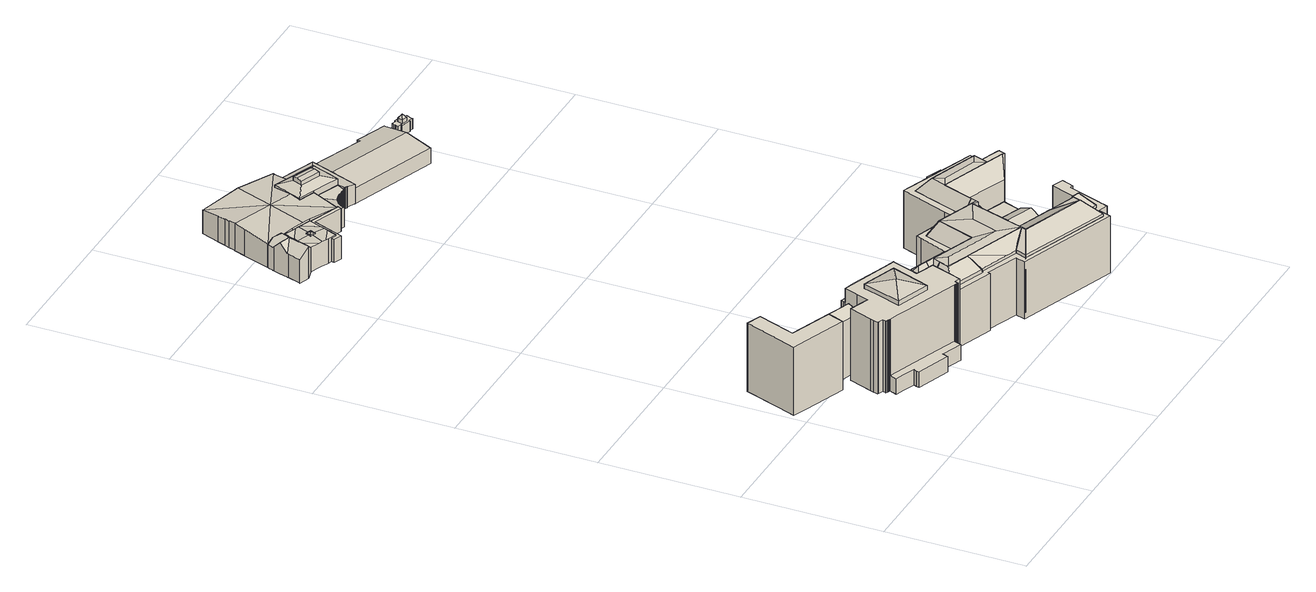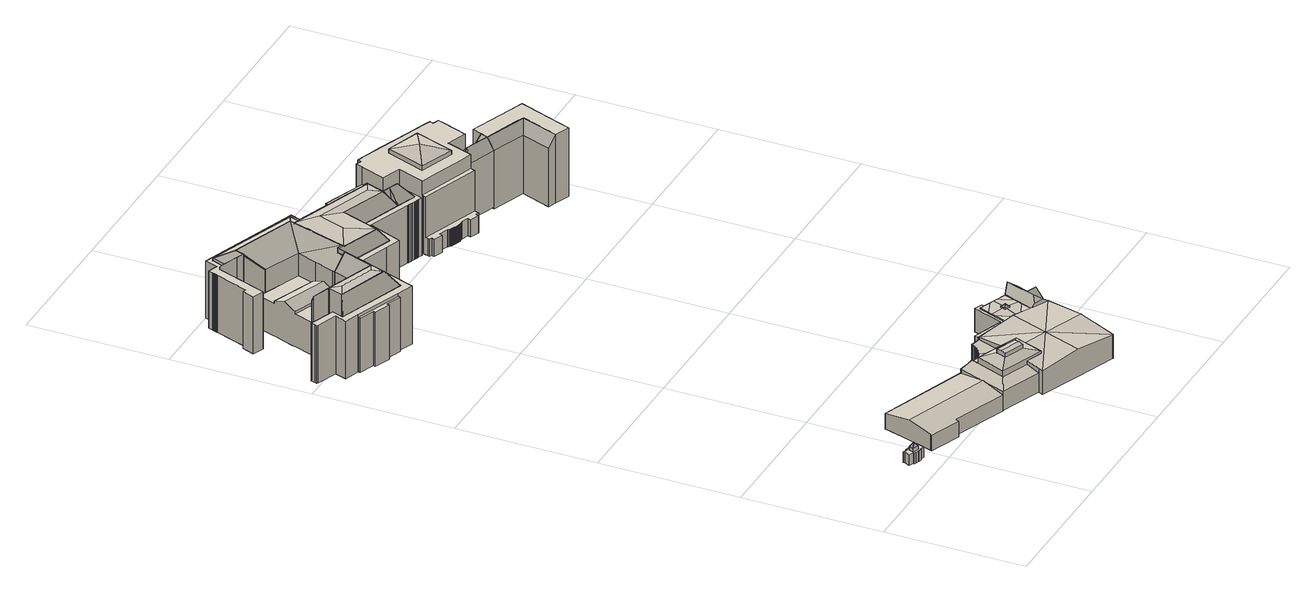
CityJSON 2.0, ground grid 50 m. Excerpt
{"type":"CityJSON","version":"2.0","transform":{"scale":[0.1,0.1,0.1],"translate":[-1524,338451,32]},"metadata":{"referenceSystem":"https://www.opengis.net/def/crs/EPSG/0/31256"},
"CityObjects":{
"building1":{"type":"Building","attributes":{"name":"164145"},"children":["building1-1","building1-2","building1-3","building1-4","building1-5","building1-6","building1-7","building1-8","building1-9","building1-10","building1-11","building1-12","building1-13","building1-14","building1-15","building1-16","building1-17","building1-18","building1-19","building1-20","building1-21","building1-22","building1-23","building1-24","building1-25","building1-26","building1-27","building1-28","building1-29","building1-30","building1-31","building1-32","building1-33","building1-34","building1-35","building1-36","building1-37","building1-38"]},
"building1-1":{"type":"BuildingPart","attributes":{"HoeheDach":"59","NiedrigsteTraufeDesGebaeudes":"59","HoeheGrund":"34","Blattnummer":"097077","roofType":"FLACHDACH","measuredHeight":25.47},"parents":["building1"],"geometry":[{"type":"Solid","lod":"2","boundaries":[[[[0,1,2,3]],[[4,5,6,7]],[[5,4,8,9,10,1,0,11,12,13]],[[14,15,16,3,2,17,18,19,7,6]],[[11,0,3,16,15,12]],[[18,17,2,1,10,9,8,19]],[[6,5,13,12,15,14]],[[4,7,19,8]]]]}]},
"building1-2":{"type":"BuildingPart","attributes":{"HoeheDach":"59","NiedrigsteTraufeDesGebaeudes":"55","Blattnummer":"097077","HoeheGrund":"33","roofType":"PULTDACH","measuredHeight":25.54},"parents":["building1"],"geometry":[{"type":"Solid","lod":"2","boundaries":[[[[1,20,21,2]],[[22,4,7,23]],[[24,19,17,25,2,21,26,27,23,7]],[[10,28,1,2,25,17,19,8]],[[7,4,29,8,19,24]],[[22,23,27,26,30,31]],[[21,20,30,26]],[[4,22,31,30,8,29]],[[20,1,28,10,8,30]]]]}]},
"building1-3":{"type":"BuildingPart","attributes":{"HoeheDach":"59","NiedrigsteTraufeDesGebaeudes":"55","Blattnummer":"097077","HoeheGrund":"34","roofType":"SATTELDACH","measuredHeight":24.87},"parents":["building1"],"geometry":[{"type":"Solid","lod":"2","boundaries":[[[[4,32,33]],[[34,35,36]],[[37,35,38]],[[37,36,35]],[[39,40,38,41,33,32,42,43]],[[40,39,43,42,44,45,46,47,48,49]],[[41,38,35,50,4,33]],[[35,34,51,52,22,4,50]],[[4,22,45,44,42,32]],[[51,34,48,47,46,45,22,52]],[[49,48,34,36,37,38,40]]]]}]},
"building1-4":{"type":"BuildingPart","attributes":{"HoeheDach":"64","NiedrigsteTraufeDesGebaeudes":"40","Blattnummer":"097077","HoeheGrund":"34","roofType":"FLACHDACH","measuredHeight":30.39},"parents":["building1"],"geometry":[{"type":"Solid","lod":"2","boundaries":[[[[53,54,55]],[[56,57,58,59,60,61,62,63,64,65,66,67,68,69,70,71,72,73,74,75,76,77,78,79,80,81,82,83,84,85,86,87,88,89,90,91,92,93,94,95,96,97,98,99,100,101,102,103,104,105,106,107,108,109,110,111,112,113,114,115,116,117,118,119,120,121,122,123,124,125,126,127,128,129,130,131,132,133,134,135,136,137,138,139,140,141,142,143,144,145,146,147,148,149,150,151,152]],[[153,154,155,156,157,158,159,160,161,162,163,164,165,166,167,168,169,170,171,172,173,174]],[[175,176,177,103,102,101,100,178]],[[179,180,54,53]],[[78,157,156,155,80,79]],[[181,182,183,184,185,186,187,188]],[[147,146,145,189,190,191,192,148]],[[193,194,151,150,149,148,192,195]],[[152,151,194,196,197,56]],[[165,70,69,68,198,199,166]],[[57,200,201,202,59,58]],[[203,204,205,206,55,207]],[[208,136,135,134,209,210]],[[144,143,211,183,182,189,145]],[[142,141,212,213,214,211,143]],[[215,216,217,111,110,109,218]],[[180,179,219,220,221,54]],[[222,187,186,108,107,106,223]],[[224,105,104,103,177,225]],[[153,82,81,154]],[[82,153,174,173,84,83]],[[172,226,227,86,85,84,173]],[[94,228,229,230,96,95]],[[231,178,100,99,98,232]],[[184,183,211,214,215,218,186,185]],[[212,233,234,235,236,208,210,209,237,238,239,240,241,242,243,244,245,246,247,248,249,250,251,252,253,254,255,256,257,258,217,216,213]],[[205,179,53]],[[206,205,53,55]],[[259,232,98,97]],[[230,259,97,96]],[[260,261,91,90]],[[261,262,92,91]],[[262,263,93,92]],[[263,228,94,93]],[[227,264,87,86]],[[264,265,88,87]],[[265,266,89,88]],[[266,260,90,89]],[[224,223,106,105]],[[55,54,221,207]],[[186,218,109,108]],[[215,214,213,216]],[[217,258,112,111]],[[258,257,113,112]],[[257,256,114,113]],[[256,255,115,114]],[[255,254,116,115]],[[254,253,117,116]],[[253,252,118,117]],[[252,251,119,118]],[[251,250,120,119]],[[250,249,121,120]],[[249,248,122,121]],[[248,247,123,122]],[[247,246,124,123]],[[246,245,125,124]],[[245,244,126,125]],[[244,243,127,126]],[[243,242,128,127]],[[242,241,129,128]],[[241,240,130,129]],[[240,239,131,130]],[[239,238,132,131]],[[238,237,133,132]],[[237,209,134,133]],[[208,236,137,136]],[[236,235,138,137]],[[235,234,139,138]],[[234,233,140,139]],[[233,212,141,140]],[[179,205,204,219]],[[202,267,60,59]],[[267,268,61,60]],[[268,269,62,61]],[[269,270,63,62]],[[270,271,64,63]],[[271,272,65,64]],[[272,273,66,65]],[[273,274,67,66]],[[274,198,68,67]],[[197,200,57,56]],[[155,154,81,80]],[[77,76,75,74,161,160,159,158,157,78]],[[72,71,70,165,164,163,162,161,74,73]],[[170,169,168,167,166,199,275,276,277,278,279,226,172,171]],[[229,228,263,262,261,260,266,265,264,227,226,279,278,277,276,275,199,198,274,273,272,271,270,269,268,267,202,201,200,197,196,194,193,195,192,191,190,189,182,181,188,187,222,223,224,225,177,176,175,178,231,232,259,230],[219,204,203,207,221,220]]]]}]},
"building1-5":{"type":"BuildingPart","attributes":{"HoeheDach":"56","NiedrigsteTraufeDesGebaeudes":"56","Blattnummer":"097077","HoeheGrund":"34","roofType":"FLACHDACH","measuredHeight":21.56},"parents":["building1"],"geometry":[{"type":"Solid","lod":"2","boundaries":[[[[280,281,282,283,284,285]],[[286,287,288,289,290,291]],[[289,280,285,290]],[[288,281,280,289]],[[287,282,281,288]],[[286,283,282,287]],[[291,284,283,286]],[[290,285,284,291]]]]}]},
"building1-6":{"type":"BuildingPart","attributes":{"HoeheDach":"59","NiedrigsteTraufeDesGebaeudes":"54","Blattnummer":"097077","HoeheGrund":"34","roofType":"WALMDACH","measuredHeight":25.62},"parents":["building1"],"geometry":[{"type":"Solid","lod":"2","boundaries":[[[[292,293,294,295]],[[296,292,295,297]],[[296,298,299,293,292]],[[299,298,300,301]],[[302,303,304,301,300,305]],[[302,305,300,298,296,297]],[[302,297,295,294,304,303]],[[293,299,301,304,294]]]]}]},
"building1-7":{"type":"BuildingPart","attributes":{"HoeheDach":"59","NiedrigsteTraufeDesGebaeudes":"54","Blattnummer":"097077","HoeheGrund":"34","roofType":"PULTDACH","measuredHeight":25.62},"parents":["building1"],"geometry":[{"type":"Solid","lod":"2","boundaries":[[[[306,296,297,307]],[[307,297,308]],[[309,310,296,306]],[[308,297,302,311]],[[296,310,312,298,300,313,314,305,302,297]],[[311,302,305,314,313,300,315,316,317,318]],[[317,316,315,300,298,319,309,306]],[[318,317,306,307,308,311]],[[319,298,312,310,309]]]]}]},
"building1-8":{"type":"BuildingPart","attributes":{"HoeheDach":"45","NiedrigsteTraufeDesGebaeudes":"41","Blattnummer":"097077","HoeheGrund":"33","roofType":"SATTELDACH","measuredHeight":11.84},"parents":["building1"],"geometry":[{"type":"Solid","lod":"2","boundaries":[[[[320,321,322]],[[323,324,320,322]],[[325,326,327]],[[328,329,330,331]],[[332,321,320,324,333,334,335,336,337,338]],[[323,339,340,341,342,343,344,345,333,324]],[[346,347,348,349,350,351,352,353,354,355,356,357,358,359,360,361,362,363]],[[361,360,359,358,357,356,355,354,325,327,364,365,366,362]],[[351,350,349,348,347,346,363,367,331,330,368,337,336,335,334,333,345,344,343,342,369,370,353,352]],[[366,365,364,327,326,341,340,339,323,322,321,332,338,371,329,328]],[[367,363,362,366,328,331]],[[325,354,353,370,369,342,341,326]],[[371,338,337,368,330,329]]]]}]},
"building1-9":{"type":"BuildingPart","attributes":{"HoeheDach":"59","NiedrigsteTraufeDesGebaeudes":"54","Blattnummer":"097077","HoeheGrund":"34","roofType":"PULTDACH","measuredHeight":25.56},"parents":["building1"],"geometry":[{"type":"Solid","lod":"2","boundaries":[[[[372,373,298,374]],[[375,376,317,300]],[[298,373,375,300]],[[373,372,376,375]],[[372,374,317,376]],[[374,298,300,317]]]]}]},
"building1-10":{"type":"BuildingPart","attributes":{"HoeheDach":"59","NiedrigsteTraufeDesGebaeudes":"54","Blattnummer":"097077","HoeheGrund":"34","roofType":"PULTDACH","measuredHeight":25.3},"parents":["building1"],"geometry":[{"type":"Solid","lod":"2","boundaries":[[[[377,378,379,380,381,382]],[[383,384,385,380,379]],[[297,308,386,387]],[[388,382,381]],[[378,377,389,390]],[[384,383,391,392]],[[393,381,380,385,384,392,394,395,396,397,398,399]],[[400,390,389,401,402,403,404,387,386,398,397,396,395,394,392,391]],[[405,406,297,387,404,403,407]],[[401,389,377,382,388,408,407,403,402]],[[391,383,379,378,390,400]],[[386,308,399,398]],[[308,297,406,405,399]],[[388,381,393,399,405,407,408]]]]}]},
"building1-11":{"type":"BuildingPart","attributes":{"HoeheDach":"60","NiedrigsteTraufeDesGebaeudes":"59","Blattnummer":"097077","HoeheGrund":"33","roofType":"WALMDACH","measuredHeight":26.27},"parents":["building1"],"geometry":[{"type":"Solid","lod":"2","boundaries":[[[[374,308,399,409]],[[410,411,412,413]],[[414,415,416,417]],[[418,419,420,417,416,421,422,423,424,425,426,427,428,429,430,431,432,433,434,435]],[[425,424,423,422,384,436,385,437,438,399,427,426]],[[372,431,430,429,374,439]],[[418,435,410,440,441,419]],[[421,416,415,442,384,422]],[[420,419,441,443,414,417]],[[410,435,434,433,412,411]],[[444,412,433,432,431,372]],[[308,374,429,428,427,399]],[[384,442,415,414,443,441,440,410,413,445,446,436]],[[445,413,412,444,372,446]],[[447,446,372,439,374,409]],[[437,385,436,446,447,409,399,438]]]]}]},
"building1-12":{"type":"BuildingPart","attributes":{"HoeheDach":"43","NiedrigsteTraufeDesGebaeudes":"42","Blattnummer":"097077","HoeheGrund":"33","roofType":"FLACHDACH","measuredHeight":10.19},"parents":["building1"],"geometry":[{"type":"Solid","lod":"2","boundaries":[[[[448,449,450,451,452,453,454,455,456,457]],[[458,459,460,461,451,450,449,448,457,462,463,464,465,466,467,468,469,470,471,472]],[[473,474,475,476,477,478]],[[455,454,479,480,481,482,483,484,485,486]],[[482,487,488,489,490,491,492,493,484,483]],[[491,494,495,496,493,492]],[[497,498,499,500,501,473,478,480,479,454,453]],[[502,503,504,505]],[[477,505,504,506]],[[475,507,502,505]],[[476,475,505,477]],[[473,501,500,508,509,510,490,489,488,474]],[[508,511,510,509]],[[495,494,467,466]],[[512,452,451,461]],[[490,510,511,471,470,469,468,467,494,491]],[[460,459,458,472,471,511,508,500,499,513,512,461]],[[485,484,493,496,495,466,465,464,463,462,457,456]],[[475,474,488,487,502,507]],[[478,477,506,504,481,480]],[[503,502,487,482,481,504]],[[512,513,499,498,497,453,452]],[[455,486,485,456]]]]}]},
"building1-13":{"type":"BuildingPart","attributes":{"HoeheDach":"59","NiedrigsteTraufeDesGebaeudes":"55","Blattnummer":"097077","HoeheGrund":"34","roofType":"PULTDACH","measuredHeight":25.18},"parents":["building1"],"geometry":[{"type":"Solid","lod":"2","boundaries":[[[[514,515,516,392]],[[515,517,518,516]],[[519,514,392,520,391,521]],[[522,521,391,523,518,517]],[[518,523,391,520,392,516]],[[514,519,521,522,517,515]]]]}]},
"building1-14":{"type":"BuildingPart","attributes":{"HoeheDach":"59","NiedrigsteTraufeDesGebaeudes":"54","Blattnummer":"097077","HoeheGrund":"34","roofType":"PULTDACH","measuredHeight":25.7},"parents":["building1"],"geometry":[{"type":"Solid","lod":"2","boundaries":[[[[372,373,524,525]],[[526,527,412,528,372,525]],[[529,530,531,532,412,527]],[[525,524,530,529,527,526]],[[528,412,532,531,373,372]],[[373,531,530,524]]]]}]},
"building1-15":{"type":"BuildingPart","attributes":{"HoeheDach":"54","NiedrigsteTraufeDesGebaeudes":"54","Blattnummer":"097077","HoeheGrund":"33","roofType":"FLACHDACH","measuredHeight":21.28},"parents":["building1"],"geometry":[{"type":"Solid","lod":"2","boundaries":[[[[533,534,535,536]],[[537,538,534,533]],[[539,540,538,537]],[[541,542,543,544,545,546,547,548,549,550,551,552,553,535,534,538,540,554,555,556,557,558,559,560,561,562,563,564,565,566]],[[567,568,569,570,571,572,573,574,575,576,577,539,537,533,536,578,579,580,581,582,583,584,585,586,587,588,589,590,591,592]],[[590,541,566,591]],[[589,542,541,590]],[[588,543,542,589]],[[587,544,543,588]],[[586,545,544,587]],[[585,546,545,586]],[[584,547,546,585]],[[583,548,547,584]],[[582,549,548,583]],[[581,550,549,582]],[[580,551,550,581]],[[579,552,551,580]],[[578,553,552,579]],[[536,535,553,578]],[[577,554,540,539]],[[576,555,554,577]],[[575,556,555,576]],[[574,557,556,575]],[[573,558,557,574]],[[572,559,558,573]],[[571,560,559,572]],[[570,561,560,571]],[[569,562,561,570]],[[568,563,562,569]],[[567,564,563,568]],[[592,565,564,567]],[[591,566,565,592]]]]}]},
"building1-16":{"type":"BuildingPart","attributes":{"HoeheDach":"42","NiedrigsteTraufeDesGebaeudes":"42","HoeheGrund":"33","Blattnummer":"097077","roofType":"FLACHDACH","measuredHeight":8.73},"parents":["building1"],"geometry":[{"type":"Solid","lod":"2","boundaries":[[[[593,594,595,596,597,598,599,600,601]],[[602,603,604,605,606,607,608,609,610]],[[608,593,601,609]],[[607,594,593,608]],[[606,595,594,607]],[[605,596,595,606]],[[604,597,596,605]],[[603,598,597,604]],[[602,599,598,603]],[[610,600,599,602]],[[609,601,600,610]]]]}]},
"building1-17":{"type":"BuildingPart","attributes":{"HoeheDach":"59","NiedrigsteTraufeDesGebaeudes":"55","Blattnummer":"097077","HoeheGrund":"34","roofType":"PULTDACH","measuredHeight":25.46},"parents":["building1"],"geometry":[{"type":"Solid","lod":"2","boundaries":[[[[517,515,611,612]],[[613,517,612,614]],[[613,614,615,616]],[[616,615,617,611,515,618]],[[611,617,615,614,612]],[[616,618,515,517,613]]]]}]},
"building1-18":{"type":"BuildingPart","attributes":{"HoeheDach":"43","NiedrigsteTraufeDesGebaeudes":"42","Blattnummer":"097077","HoeheGrund":"33","roofType":"SATTELDACH","measuredHeight":10.24},"parents":["building1"],"geometry":[{"type":"Solid","lod":"2","boundaries":[[[[619,620,621,622]],[[623,624,622,621,625]],[[626,627,628,629,630,631,632,633,634,619,622]],[[635,636,626,622]],[[637,622,624,638]],[[635,622,639]],[[640,641,642,639,622,643]],[[644,645,643,622,637]],[[621,620,646,342]],[[623,625,353,647]],[[625,621,342,353]],[[631,630,648,649]],[[627,626,650,651]],[[626,636,652,650]],[[637,638,653,654]],[[639,642,655,656]],[[642,641,657,655]],[[641,640,658,657]],[[645,644,659,660]],[[657,658,661,660,659,654,653,662,647,353,342,646,663,664,665,666,649,648,667,668,651,650,652,669,656,655]],[[633,632,631,649,666,665,664,634]],[[629,628,627,651,668,667,648,630]],[[661,658,640,643,645,660]],[[659,644,637,654]],[[639,656,669,652,636,635]],[[653,638,624,623,647,662]],[[619,634,664,663,646,620]]]]}]},
"building1-19":{"type":"BuildingPart","attributes":{"HoeheDach":"59","NiedrigsteTraufeDesGebaeudes":"54","Blattnummer":"097077","HoeheGrund":"33","roofType":"PULTDACH","measuredHeight":25.82},"parents":["building1"],"geometry":[{"type":"Solid","lod":"2","boundaries":[[[[670,671,672]],[[673,674,675,676,677]],[[678,679,530,527]],[[676,675,680,681]],[[682,683,681,680,684,685,527,530,686,687,688,689]],[[671,670,688,687,686,530,679,690]],[[684,680,675,691,692,678,527,685]],[[689,688,670,672,674,673,682]],[[682,673,677,676,681,683]],[[692,691,675,674,672,671,690,679,678]]]]}]},
"building1-20":{"type":"BuildingPart","attributes":{"HoeheDach":"59","NiedrigsteTraufeDesGebaeudes":"53","Blattnummer":"097077","HoeheGrund":"33","roofType":"PULTDACH","measuredHeight":25.91},"parents":["building1"],"geometry":[{"type":"Solid","lod":"2","boundaries":[[[[693,694,441,695,415,442,384,696,697]],[[698,699,700]],[[415,695,417,416]],[[695,441,419,417]],[[697,696,701,702]],[[703,704,698,700]],[[705,706,707,708]],[[709,710,711,712,702,701,422,421,416,417,419,713,418,714,715,716,717,718,708,707]],[[719,720,721,706,705,704,703,722,723,676,694,693]],[[384,442,415,416,421,422,701,696]],[[712,711,710,720,719,693,697,702]],[[708,718,717,699,698,704,705]],[[709,707,706,721,720,710]],[[703,700,699,717,716,715,722]],[[722,715,714,418,676,723]],[[694,676,418,713,419,441]]]]}]},
"building1-21":{"type":"BuildingPart","attributes":{"HoeheDach":"59","NiedrigsteTraufeDesGebaeudes":"54","Blattnummer":"097077","HoeheGrund":"33","roofType":"PULTDACH","measuredHeight":25.84},"parents":["building1"],"geometry":[{"type":"Solid","lod":"2","boundaries":[[[[724,616,725,726]],[[616,696,727,725]],[[724,726,728,729,697,730]],[[697,729,727,696]],[[729,728,726,725,727]],[[724,730,697,696,616]]]]}]},
"building1-22":{"type":"BuildingPart","attributes":{"HoeheDach":"54","NiedrigsteTraufeDesGebaeudes":"54","Blattnummer":"097077","HoeheGrund":"33","roofType":"FLACHDACH","measuredHeight":21.54},"parents":["building1"],"geometry":[{"type":"Solid","lod":"2","boundaries":[[[[731,732,733,734,735,736,737,738,739,740,741,742,743,744,745,746,747,748,749,750,751,752,753,754,755,756,757,758,759,760,761,762,763,764,765,766,767,768]],[[769,770,771,772,773,774,775,776,777,778,779,780,781,782,783,784,785,786,787,788,789,790,791,792,793,794,795,796,797,299,373,531,798,799,800,801,802,803]],[[801,731,768,802]],[[800,732,731,801]],[[799,733,732,800]],[[798,734,733,799]],[[531,735,734,798]],[[373,736,735,531]],[[299,737,736,373]],[[797,738,737,299]],[[796,739,738,797]],[[795,740,739,796]],[[794,741,740,795]],[[793,742,741,794]],[[792,743,742,793]],[[791,744,743,792]],[[790,745,744,791]],[[789,746,745,790]],[[788,747,746,789]],[[787,748,747,788]],[[786,749,748,787]],[[785,750,749,786]],[[784,751,750,785]],[[783,752,751,784]],[[782,753,752,783]],[[781,754,753,782]],[[780,755,754,781]],[[779,756,755,780]],[[778,757,756,779]],[[777,758,757,778]],[[776,759,758,777]],[[775,760,759,776]],[[774,761,760,775]],[[773,762,761,774]],[[772,763,762,773]],[[771,764,763,772]],[[770,765,764,771]],[[769,766,765,770]],[[803,767,766,769]],[[802,768,767,803]]]]}]},
"building1-23":{"type":"BuildingPart","attributes":{"HoeheDach":"41","NiedrigsteTraufeDesGebaeudes":"40","Blattnummer":"097077","HoeheGrund":"33","roofType":"PULTDACH","measuredHeight":7.77},"parents":["building1"],"geometry":[{"type":"Solid","lod":"2","boundaries":[[[[804,805,806,807]],[[805,808,809,806]],[[808,810,811,809]],[[810,812,593,811]],[[812,813,601,593]],[[810,808,805,804,814,815,816,817,818,819,820,821,822,823,824,825,826,827,828,813,812]],[[829,830,831,832,833,834,835,836,837,838,839,840,841,842,843,844,828,827]],[[813,828,845,601]],[[826,825,846,847]],[[825,824,848,846]],[[824,823,849,848]],[[823,822,850,849]],[[822,821,851,850]],[[821,820,852,851]],[[820,819,853,852]],[[819,818,854,853]],[[818,817,855,854]],[[817,816,856,855]],[[816,815,857,856]],[[815,814,858,857]],[[814,804,807,858]],[[828,844,859,845]],[[844,843,860,859]],[[843,842,861,860]],[[842,841,862,861]],[[841,840,863,862]],[[840,839,864,863]],[[839,838,865,864]],[[838,837,866,865]],[[837,836,867,866]],[[836,835,868,867]],[[835,834,869,868]],[[834,833,870,869]],[[833,832,871,870]],[[832,831,872,871]],[[831,830,873,872]],[[830,829,874,873]],[[875,874,829,827,826,847]],[[861,862,863,864,865,866,867,868,869,870,871,872,873,874,875,847,846,848,849,850,851,852,853,854,855,856,857,858,807,806,809,811,593,601,845,859,860]]]]}]},
"building1-24":{"type":"BuildingPart","attributes":{"HoeheDach":"59","NiedrigsteTraufeDesGebaeudes":"54","Blattnummer":"097077","HoeheGrund":"33","roofType":"PULTDACH","measuredHeight":25.94},"parents":["building1"],"geometry":[{"type":"Solid","lod":"2","boundaries":[[[[876,877,878,879,880]],[[798,881,876,880]],[[882,883,881,798,670]],[[881,883,877,876]],[[670,798,880,879]],[[878,877,883,882,670,879]]]]}]},
"building1-25":{"type":"BuildingPart","attributes":{"HoeheDach":"59","NiedrigsteTraufeDesGebaeudes":"55","Blattnummer":"097077","HoeheGrund":"34","roofType":"PULTDACH","measuredHeight":25.33},"parents":["building1"],"geometry":[{"type":"Solid","lod":"2","boundaries":[[[[884,885,886,887]],[[613,888,889,890]],[[888,884,887,889]],[[891,892,613,890]],[[892,891,893,886,885,894]],[[890,889,887,886,893,891]],[[892,894,885,884,888,613]]]]}]},
"building1-26":{"type":"BuildingPart","attributes":{"HoeheDach":"59","NiedrigsteTraufeDesGebaeudes":"54","Blattnummer":"097077","HoeheGrund":"33","roofType":"PULTDACH","measuredHeight":25.74},"parents":["building1"],"geometry":[{"type":"Solid","lod":"2","boundaries":[[[[895,896,897,898]],[[884,888,899,900]],[[900,899,901,898,897,902,903,904]],[[904,903,905,906,884,900]],[[899,888,907,895,898,901]],[[902,897,896,908,905,903]],[[906,905,908,896,895,907]],[[884,906,907,888]]]]}]},
"building1-27":{"type":"BuildingPart","attributes":{"HoeheDach":"46","NiedrigsteTraufeDesGebaeudes":"46","Blattnummer":"097077","HoeheGrund":"33","roofType":"SATTELDACH","measuredHeight":13.25},"parents":["building1"],"geometry":[{"type":"Solid","lod":"2","boundaries":[[[[909,910,911,912]],[[913,914,910,909]],[[912,911,915,916]],[[914,913,917,918]],[[919,917,913,909,912,916]],[[910,914,918,920,915,911]],[[916,915,920,918,917,919]]]]}]},
"building1-28":{"type":"BuildingPart","attributes":{"HoeheDach":"45","NiedrigsteTraufeDesGebaeudes":"43","Blattnummer":"097077","HoeheGrund":"33","roofType":"PULTDACH","measuredHeight":11.67},"parents":["building1"],"geometry":[{"type":"Solid","lod":"2","boundaries":[[[[921,859,922,845,923,924,925,926,927,928,929,930,931,932],[933,934,935,936,937,938,939,940]],[[941,942,943,931,930,929,928,927,944,945]],[[946,947,939,938,937,948]],[[949,950,944,951,952,953,954]],[[955,956,957,948,958,954,953,959]],[[960,947,943,942,941,945,944,950]],[[961,962,943,947,946,948,957]],[[952,951,944,927,926,925,924,953]],[[934,933,950,949,954,935]],[[948,937,936,935,954,958]],[[940,939,947,960,950,933]],[[921,932,931,943,962,961,957,859]],[[859,957,956,955,845,922]],[[845,955,959,953,924,923]]]]}]},
"building1-29":{"type":"BuildingPart","attributes":{"HoeheDach":"59","NiedrigsteTraufeDesGebaeudes":"55","Blattnummer":"097077","HoeheGrund":"34","roofType":"PULTDACH","measuredHeight":25.29},"parents":["building1"],"geometry":[{"type":"Solid","lod":"2","boundaries":[[[[963,892,891,964]],[[892,885,886,891]],[[963,964,965,966,967,968]],[[967,966,969,886,885,970]],[[886,969,966,965,964,891]],[[963,968,967,970,885,892]]]]}]},
"building1-30":{"type":"BuildingPart","attributes":{"HoeheDach":"48","NiedrigsteTraufeDesGebaeudes":"45","Blattnummer":"097077","HoeheGrund":"33","roofType":"SATTELDACH","measuredHeight":14.92},"parents":["building1"],"geometry":[{"type":"Solid","lod":"2","boundaries":[[[[971,972,973,974,975,976]],[[977,978,979,980,973,972]],[[976,975,981,982]],[[979,978,983,984]],[[985,986,987,988,989,990,991,983,978,977,972,971,976,982,992,993]],[[989,988,987,986,985,993,994,995,996,997,998,999,1000,1001,1002,990]],[[1003,981,975,974,997,996,995,994,1004]],[[991,990,1002,1001,1005,1006]],[[979,984,1005,1001,1000,999,980]],[[973,980,999,998,997,974]],[[993,992,1004,994]],[[991,1006,1005,984,983]],[[992,982,981,1003,1004]]]]}]},
"building1-31":{"type":"BuildingPart","attributes":{"HoeheDach":"41","NiedrigsteTraufeDesGebaeudes":"40","Blattnummer":"097077","HoeheGrund":"33","roofType":"PULTDACH","measuredHeight":8.22},"parents":["building1"],"geometry":[{"type":"Solid","lod":"2","boundaries":[[[[1007,1008,1009,1010]],[[1011,1012,1013,1014]],[[1012,1015,1016,1013]],[[1015,1017,1018,1016]],[[1017,1019,1020,1018]],[[1019,1021,1022,1020]],[[1023,1024,1025,1026,1027,1028,1029,1030,1022,1021]],[[1014,1013,1016,1018,1020,1022,1030,1029,1028,1027,1028,1010,1009,1031,1032,1033]],[[1017,1015,1012,1011,1034,1035,1026,1025,1024,1023,1021,1019]],[[1033,1032,1035,1034,1011,1014]],[[1027,1026,1025,1007,1010,1028]],[[1035,1032,1031,1009,1008,1036]],[[1026,1035,1036,1008,1007,1025]]]]}]},
"building1-32":{"type":"BuildingPart","attributes":{"HoeheDach":"59","NiedrigsteTraufeDesGebaeudes":"53","Blattnummer":"097077","HoeheGrund":"33","roofType":"PULTDACH","measuredHeight":26.03},"parents":["building1"],"geometry":[{"type":"Solid","lod":"2","boundaries":[[[[1037,1038,1039,1040]],[[1041,1042,1043,1044,1045,1046,1040,1039,1047,1048,1049,1050,1051,1052]],[[1053,1054,1055,1056,1057,1058,1059,1060,1061,1062]],[[1046,1045,1044,1053,1062,1063,1037,1040]],[[1059,1058,1051,1050,1049,1048,1061,1060]],[[1042,1041,1056,1055,1054,1053,1044,1043]],[[1052,1051,1058,1057,1056,1041]],[[1064,1061,1048,1047,1039,1038]],[[1063,1062,1061,1064,1038,1037]]]]}]},
"building1-33":{"type":"BuildingPart","attributes":{"HoeheDach":"60","NiedrigsteTraufeDesGebaeudes":"59","Blattnummer":"097077","HoeheGrund":"33","roofType":"WALMDACH","measuredHeight":26.36},"parents":["building1"],"geometry":[{"type":"Solid","lod":"2","boundaries":[[[[1065,1066,1067]],[[883,882,1068]],[[1066,1068,882,1067]],[[1066,1065,883,1068]],[[882,883,1069,1070]],[[1067,882,1070,1071]],[[883,1065,1072,1069]],[[1065,1067,1071,1072]],[[1070,1069,1072,1071]]]]}]},
"building1-34":{"type":"BuildingPart","attributes":{"HoeheDach":"59","NiedrigsteTraufeDesGebaeudes":"54","Blattnummer":"097077","HoeheGrund":"33","roofType":"PULTDACH","measuredHeight":26.13},"parents":["building1"],"geometry":[{"type":"Solid","lod":"2","boundaries":[[[[1065,800,799,1073]],[[1074,1075,1076,1077]],[[799,800,1074,1077]],[[800,1065,1075,1074]],[[1065,1073,1076,1075]],[[1073,799,1077,1076]]]]}]},
"building1-35":{"type":"BuildingPart","attributes":{"HoeheDach":"53","NiedrigsteTraufeDesGebaeudes":"53","Blattnummer":"097077","HoeheGrund":"33","roofType":"FLACHDACH","measuredHeight":20.29},"parents":["building1"],"geometry":[{"type":"Solid","lod":"2","boundaries":[[[[1078,1079,1080,1081,1082,1083,1084,1085]],[[1086,1087,1088,1089,1090,1091,1092,1093]],[[1091,1078,1085,1092]],[[1090,1079,1078,1091]],[[1089,1080,1079,1090]],[[1088,1081,1080,1089]],[[1087,1082,1081,1088]],[[1086,1083,1082,1087]],[[1093,1084,1083,1086]],[[1092,1085,1084,1093]]]]}]},
"building1-36":{"type":"BuildingPart","attributes":{"HoeheDach":"40","NiedrigsteTraufeDesGebaeudes":"38","Blattnummer":"097077","HoeheGrund":"33","roofType":"SATTELDACH","measuredHeight":7.42},"parents":["building1"],"geometry":[{"type":"Solid","lod":"2","boundaries":[[[[1094,1095,1096,1097,1098,1099,1100,1101]],[[1099,1098,1102,1103]],[[1098,1097,1104,1102]],[[1095,1094,1105,1106]],[[1107,1108,1109,1110,1111,1112,1103,1102,1104,1113,1106,1105]],[[1114,1100,1099,1103,1112,1111,1110,1115]],[[1095,1106,1113,1104,1097,1096]],[[1108,1116,1117,1115,1110,1109]],[[1107,1105,1094,1101,1116,1108]],[[1116,1101,1100,1114,1115,1117]]]]}]},
"building1-37":{"type":"BuildingPart","attributes":{"HoeheDach":"39","NiedrigsteTraufeDesGebaeudes":"38","Blattnummer":"097077","HoeheGrund":"33","roofType":"SPITZDACH","measuredHeight":6.56},"parents":["building1"],"geometry":[{"type":"Solid","lod":"2","boundaries":[[[[1118,1119,1120,1121]],[[1122,1118,1121,1123]],[[1119,1124,1125,1126,1120]],[[1124,1127,1125]],[[1125,1122,1123,1126]],[[1121,1120,1126,1123]],[[1119,1118,1127]],[[1127,1118,1122]],[[1124,1119,1127]],[[1125,1127,1122]]]]}]},
"building1-38":{"type":"BuildingPart","attributes":{"HoeheDach":"37","NiedrigsteTraufeDesGebaeudes":"37","Blattnummer":"097077","HoeheGrund":"33","roofType":"FLACHDACH","measuredHeight":3.83},"parents":["building1"],"geometry":[{"type":"Solid","lod":"2","boundaries":[[[[1128,1129,1130,1131,1132,1133,1134,1135,1136,1137,1138,1139,1140,1141,1142,1143,1144,1145,1146,1147,1148,1149,1150,1151],[1152,1153,1154,1155]],[[1156,1157,1158,1159,1160,1161,1162,1163,1164,1165,1166,1167,1168,1169,1170,1171,1172,1173,1174,1175,1176,1177,1178,1179],[1180,1181,1182,1183]],[[1177,1128,1151,1178]],[[1176,1129,1128,1177]],[[1175,1130,1129,1176]],[[1174,1131,1130,1175]],[[1173,1132,1131,1174]],[[1172,1133,1132,1173]],[[1171,1134,1133,1172]],[[1170,1135,1134,1171]],[[1169,1136,1135,1170]],[[1168,1137,1136,1169]],[[1167,1138,1137,1168]],[[1166,1139,1138,1167]],[[1165,1140,1139,1166]],[[1164,1141,1140,1165]],[[1163,1142,1141,1164]],[[1162,1143,1142,1163]],[[1161,1144,1143,1162]],[[1160,1145,1144,1161]],[[1159,1146,1145,1160]],[[1158,1147,1146,1159]],[[1157,1148,1147,1158]],[[1156,1149,1148,1157]],[[1179,1150,1149,1156]],[[1178,1151,1150,1179]],[[1181,1152,1155,1182]],[[1180,1153,1152,1181]],[[1183,1154,1153,1180]],[[1182,1155,1154,1183]]]]}]}
},
"vertices":[
[81,744,270],[134,724,270],[134,724,15],[81,744,15],[238,532,270],[216,472,270],[216,472,15],[238,532,15],[85,588,270],[85,589,270],[85,590,270],[31,608,270],[9,548,270],[63,528,270],[63,528,15],[9,548,15],[31,608,15],[85,590,15],[85,589,15],[85,588,15],
[166,713,232],[166,713,15],[249,562,232],[249,562,15],[116,576,15],[96,619,15],[127,607,15],[127,606,15],[96,619,270],[116,576,270],[127,607,232],[127,606,232],
[229,507,270],[264,495,235],[357,523,232],[323,501,270],[346,493,232],[346,493,235],[337,468,235],[314,477,22],[337,468,22],[314,477,235],[229,507,22],[264,495,22],[238,532,22],[249,562,22],[284,549,22],[334,531,22],[357,523,22],[346,493,22],[273,519,270],[334,531,232],[284,549,232],
[444,391,322],[357,342,301],[481,299,301],[594,258,18],[585,233,18],[572,237,18],[564,240,18],[560,229,18],[560,227,18],[559,227,18],[556,228,18],[553,229,18],[551,230,18],[548,231,18],[545,232,18],[542,233,18],[542,232,18],[532,205,18],[531,206,18],[502,216,18],[457,232,18],[456,233,18],[456,232,18],[453,222,18],[452,222,18],[449,212,18],[327,256,18],[326,256,18],[329,267,18],[333,277,18],[292,292,18],[258,304,18],[268,331,18],[268,332,18],[265,333,18],[262,334,18],[259,335,18],[256,336,18],[254,337,18],[252,338,18],[253,340,18],[257,351,18],[244,356,18],[240,357,18],[234,359,18],[240,377,18],[242,382,18],[245,390,18],[274,470,18],[274,471,18],[275,472,18],[346,447,18],[347,446,18],[362,490,18],[365,498,18],[380,540,18],[382,547,18],[385,556,18],[391,572,18],[403,568,18],[407,579,18],[441,567,18],[437,556,18],[462,547,18],[466,547,18],[468,547,18],[470,547,18],[474,547,18],[478,547,18],[482,546,18],[487,545,18],[491,544,18],[495,543,18],[499,542,18],[502,540,18],[506,538,18],[510,536,18],[514,534,18],[517,532,18],[521,530,18],[524,527,18],[527,524,18],[531,523,18],[559,513,18],[563,524,18],[597,512,18],[593,501,18],[603,498,18],[600,490,18],[598,483,18],[594,472,18],[592,467,18],[591,466,18],[576,425,18],[558,373,18],[557,371,18],[557,370,18],[587,360,18],[625,346,18],[595,260,18],[333,277,76],[329,267,76],[326,256,76],[327,256,76],[449,212,76],[452,222,76],[453,222,76],[456,232,76],[456,233,76],[457,232,76],[502,216,76],[531,206,76],[532,205,76],[542,232,76],[541,233,76],[512,243,76],[467,259,76],[343,304,76],[302,319,76],[268,331,76],[258,304,76],[292,292,76],[274,470,285],[274,471,285],[275,472,285],[245,390,285],[406,484,301],[388,431,301],[547,483,285],[592,467,285],[592,467,233],[547,483,233],[421,526,233],[380,540,233],[380,540,285],[421,526,285],[591,466,285],[576,425,285],[558,373,285],[557,371,285],[587,360,285],[625,346,285],[557,370,285],[595,260,285],[594,258,285],[542,233,285],[542,232,285],[585,233,285],[572,237,285],[564,240,285],[513,388,285],[532,440,285],[532,440,301],[513,388,301],[481,299,285],[559,513,82],[527,524,82],[531,523,82],[594,472,233],[600,490,82],[598,483,82],[598,483,233],[385,556,233],[385,556,82],[391,572,82],[382,547,233],[406,484,285],[388,431,285],[357,342,285],[365,498,285],[362,490,285],[347,446,285],[346,447,285],[268,331,285],[268,332,285],[257,351,285],[244,356,285],[240,357,285],[242,382,285],[240,377,285],[603,498,82],[593,501,82],[597,512,82],[563,524,82],[524,527,82],[521,530,82],[517,532,82],[514,534,82],[510,536,82],[506,538,82],[502,540,82],[499,542,82],[495,543,82],[491,544,82],[487,545,82],[482,546,82],[478,547,82],[474,547,82],[470,547,82],[468,547,82],[466,547,82],[462,547,82],[437,556,82],[441,567,82],[407,579,82],[403,568,82],[234,359,285],[256,336,285],[254,337,285],[252,338,285],[253,340,285],[265,333,285],[262,334,285],[259,335,285],[560,229,285],[560,227,285],[559,227,285],[556,228,285],[553,229,285],[551,230,285],[548,231,285],[545,232,285],[541,233,285],[512,243,285],[467,259,285],[343,304,285],[302,319,285],
[602,280,20],[625,346,20],[568,366,20],[572,377,20],[642,352,20],[615,275,20],[572,377,236],[568,366,236],[625,346,236],[602,280,236],[615,275,236],[642,352,236],
[620,393,273],[595,442,223],[572,377,223],[580,374,233],[652,381,273],[642,352,233],[665,417,222],[595,442,222],[665,417,17],[595,442,17],[642,352,17],[580,374,17],[572,377,17],[652,381,17],
[681,371,273],[681,370,272],[671,342,272],[673,394,248],[653,381,272],[671,342,17],[665,416,224],[665,416,17],[653,381,17],[666,416,17],[673,394,17],[681,371,17],[681,370,17],[666,416,224],
[120,2397,124],[112,2368,94],[158,2383,124],[129,2427,92],[127,2421,98],[194,2427,110],[158,2440,110],[169,2413,125],[132,2303,125],[93,2316,93],[93,2316,7],[132,2303,7],[111,2366,94],[127,2421,7],[120,2397,7],[112,2368,7],[111,2366,7],[111,2365,7],[111,2365,94],[130,2428,92],[133,2438,93],[137,2448,93],[137,2448,7],[133,2438,7],[130,2428,7],[129,2427,7],[179,2341,7],[182,2348,7],[184,2354,7],[190,2371,7],[199,2396,7],[201,2401,7],[205,2410,7],[209,2422,7],[209,2422,98],[205,2410,98],[201,2401,98],[199,2396,98],[190,2371,99],[184,2354,99],[182,2348,99],[179,2341,100],[169,2312,100],[169,2312,7],[159,2383,125],[149,2352,125],[133,2303,125],[133,2303,7],[94,2317,7],[158,2440,7],[194,2427,7],[94,2317,93],
[848,311,272],[827,360,222],[681,371,272],[827,360,17],[848,311,17],
[748,227,223],[750,233,230],[861,193,230],[743,277,272],[742,277,272],[744,228,223],[898,180,230],[972,195,272],[967,197,272],[671,342,19],[642,352,19],[744,228,232],[748,227,19],[750,233,19],[898,180,19],[972,195,19],[659,307,272],[967,197,19],[743,277,19],[742,277,19],[659,307,19],[658,307,19],[658,307,272],[861,193,19],[744,228,19],[643,264,19],[615,275,19],[630,318,19],[615,275,233],[630,318,233],[615,275,232],[643,264,232],
[701,327,277],[1036,398,272],[1019,405,272],[897,448,272],[943,352,277],[988,249,272],[989,249,272],[989,249,14],[988,249,14],[1034,391,14],[999,280,14],[992,260,14],[974,200,14],[972,195,14],[971,195,14],[967,197,14],[961,199,14],[823,248,14],[658,307,14],[671,342,14],[681,371,14],[846,312,14],[848,311,14],[848,312,14],[897,448,14],[1019,405,14],[1036,398,14],[971,195,272],[961,199,272],[823,248,272],[846,312,272],[1034,391,272],[999,280,272],[974,200,272],[992,260,272],[848,312,272],[920,286,277],[909,254,277],[835,280,277],
[204,2299,8],[217,2294,8],[232,2288,8],[240,2285,8],[240,2285,99],[232,2288,99],[217,2294,99],[204,2299,99],[169,2312,99],[169,2312,8],[292,2322,8],[287,2310,8],[274,2274,8],[273,2273,8],[183,2352,8],[189,2368,8],[194,2381,8],[197,2390,8],[209,2422,8],[240,2410,8],[255,2405,8],[265,2401,8],[273,2398,8],[315,2383,8],[297,2335,8],[249,2341,102],[252,2351,101],[252,2351,106],[249,2341,106],[246,2332,106],[246,2332,101],[231,2326,101],[236,2336,102],[227,2339,101],[231,2349,102],[221,2353,101],[189,2368,99],[183,2352,99],[199,2313,99],[234,2358,101],[244,2354,102],[248,2364,101],[265,2401,99],[255,2405,99],[207,2386,99],[194,2381,99],[240,2410,99],[209,2422,99],[197,2390,99],[233,2289,99],[272,2304,99],[287,2310,99],[292,2322,99],[258,2337,101],[234,2358,106],[231,2349,106],[227,2339,106],[240,2345,110],[236,2336,106],[244,2354,106],[297,2335,99],[289,2356,99],[273,2398,99],[315,2383,99],[273,2273,99],[274,2274,99],
[972,195,271],[966,178,271],[966,178,19],[883,140,231],[883,140,19],[925,186,246],[925,186,19],[898,180,231],[895,172,231],[895,172,19],
[827,360,15],[848,311,15],[895,444,15],[897,448,15],[895,444,272],[890,457,15],[870,482,15],[870,482,222],[890,457,259],
[1226,1,221],[1226,1,8],[1242,47,8],[1242,47,221],[859,131,221],[859,131,8],[871,167,221],[871,167,8],[1343,186,8],[1331,190,8],[1289,73,8],[1289,71,8],[1288,69,8],[1287,66,8],[1286,64,8],[1285,62,8],[1284,59,8],[1283,57,8],[1283,55,8],[1282,52,8],[1276,36,8],[752,210,8],[749,202,8],[594,258,8],[602,280,8],[748,227,8],[750,233,8],[898,180,8],[883,140,8],[1214,21,8],[1232,70,8],[1253,63,8],[1319,245,8],[1359,230,8],[1253,63,221],[1232,70,221],[1214,21,221],[883,140,221],[898,180,221],[750,233,221],[748,227,221],[602,280,221],[594,258,221],[749,202,221],[752,210,221],[1276,36,221],[1282,52,221],[1283,55,221],[1283,57,221],[1284,59,221],[1285,62,221],[1286,64,221],[1287,66,221],[1288,69,221],[1289,71,221],[1289,73,221],[1331,190,221],[1343,186,221],[1359,230,221],[1319,245,221],
[435,2340,9],[430,2327,9],[320,2366,9],[279,2257,9],[250,2268,9],[254,2280,9],[273,2273,9],[315,2383,9],[430,2341,9],[273,2273,96],[254,2280,96],[250,2268,96],[279,2257,96],[320,2366,96],[430,2327,96],[435,2340,96],[430,2341,96],[315,2383,96],
[966,178,17],[883,140,17],[1214,21,231],[1214,21,17],[1200,95,17],[1200,95,272],[1121,123,17],[1121,123,272],
[187,2585,109],[172,2545,105],[137,2448,95],[334,2531,109],[240,2410,105],[283,2394,109],[209,2422,102],[238,2723,95],[214,2659,102],[213,2657,102],[204,2631,104],[203,2628,105],[197,2612,106],[196,2609,107],[189,2590,109],[188,2588,109],[385,2668,109],[240,2722,95],[430,2341,95],[315,2383,106],[532,2612,95],[448,2567,102],[507,2545,102],[525,2595,97],[422,2499,109],[467,2439,105],[408,2461,105],[172,2545,7],[240,2410,7],[203,2628,7],[197,2612,7],[238,2723,7],[214,2659,7],[240,2722,7],[315,2383,7],[430,2341,7],[525,2595,7],[532,2612,7],[507,2545,7],[448,2567,7],[467,2439,7],[408,2461,7],[422,2499,7],[283,2394,7],[187,2585,7],[188,2588,7],[189,2590,7],[196,2609,7],[204,2631,7],[213,2657,7],[385,2668,7],
[1063,413,272],[1031,424,223],[1055,392,272],[1052,384,273],[1055,392,273],[1036,398,273],[1034,391,273],[1038,389,273],[897,448,273],[870,482,223],[1036,398,15],[1034,391,15],[1052,384,15],[1038,389,15],[1023,403,15],[1019,405,15],[1031,425,15],[1031,424,15],[1063,413,15],[1055,392,15],[1031,425,223],[1023,403,273],[1019,405,273],
[1051,247,215],[1033,389,273],[988,249,273],[966,178,272],[1051,246,215],[1064,413,215],[1063,413,215],[1053,384,215],[966,178,14],[1051,246,14],[1053,384,255],[1064,413,255],[1107,398,215],[1103,389,215],[1103,389,14],[1107,398,14],[1096,369,14],[1076,315,14],[1052,247,14],[1051,247,14],[1033,389,14],[1038,389,14],[1052,384,14],[1053,384,14],[1063,413,14],[1064,413,14],[1052,247,215],[1076,315,215],[1096,369,215],[1052,384,255],[1038,389,269],
[1187,194,217],[1200,95,13],[1187,194,13],[966,178,13],[1064,241,13],[1051,246,13],[1064,241,215],
[1338,498,7],[1353,539,7],[1103,628,7],[1031,425,7],[870,482,7],[827,360,7],[595,442,7],[568,366,7],[557,371,7],[591,466,7],[603,461,7],[606,460,7],[609,460,7],[612,458,7],[615,458,7],[618,457,7],[620,456,7],[623,455,7],[630,452,7],[637,450,7],[645,447,7],[650,445,7],[652,444,7],[809,389,7],[849,490,7],[856,509,7],[912,490,7],[1015,455,7],[1028,490,7],[1091,662,7],[1150,640,7],[1319,578,7],[1373,559,7],[1358,518,7],[1433,490,7],[1437,488,7],[1434,480,7],[1429,465,7],[1437,488,222],[1433,490,222],[1358,518,222],[1373,559,222],[1319,578,222],[1150,640,222],[1091,662,222],[1028,490,222],[1015,455,222],[912,490,222],[856,509,222],[849,490,222],[809,389,222],[652,444,222],[650,445,222],[645,447,222],[637,450,222],[630,452,222],[623,455,222],[620,456,222],[618,457,222],[615,458,222],[612,458,222],[609,460,222],[606,460,222],[603,461,222],[591,466,222],[557,371,222],[568,366,222],[1031,425,222],[1103,628,222],[1353,539,222],[1338,498,222],[1429,465,222],[1434,480,222],
[465,2340,80],[463,2336,81],[463,2336,9],[465,2340,9],[462,2333,81],[462,2333,9],[461,2330,81],[461,2330,9],[435,2340,86],[430,2341,87],[466,2343,80],[468,2346,80],[470,2349,80],[472,2352,80],[474,2354,80],[477,2357,79],[479,2359,79],[482,2362,79],[485,2364,78],[488,2366,78],[491,2368,78],[494,2370,77],[497,2371,77],[498,2372,77],[467,2439,87],[500,2373,77],[504,2374,77],[507,2375,78],[510,2376,78],[514,2377,79],[518,2377,79],[521,2378,79],[525,2378,80],[530,2378,80],[535,2377,80],[540,2377,81],[545,2377,81],[551,2376,81],[556,2375,81],[558,2375,81],[567,2401,87],[467,2439,9],[494,2370,9],[497,2371,9],[491,2368,9],[488,2366,9],[485,2364,9],[482,2362,9],[479,2359,9],[477,2357,9],[474,2354,9],[472,2352,9],[470,2349,9],[468,2346,9],[466,2343,9],[567,2401,9],[558,2375,9],[556,2375,9],[551,2376,9],[545,2377,9],[540,2377,9],[535,2377,9],[530,2378,9],[525,2378,9],[521,2378,9],[518,2377,9],[514,2377,9],[510,2376,9],[507,2375,9],[504,2374,9],[500,2373,9],[498,2372,9],
[1103,628,13],[1121,577,13],[1102,524,13],[1063,413,13],[1031,425,13],[1103,628,223],[1102,524,272],[1121,577,272],
[1202,101,271],[1211,127,271],[1211,127,18],[1202,101,18],[1200,95,271],[1200,95,18],[1214,21,18],[1232,70,18],[1232,70,231],[1232,71,18],[1232,71,232],
[1187,194,216],[1190,193,216],[1190,193,14],[1187,194,14],[1200,95,14],[1202,101,14],[1188,192,14],[1207,142,14],[1211,127,14],[1209,121,14],[1211,127,265],[1209,121,271],[1188,192,218],[1207,142,254],
[544,2471,142],[470,2499,142],[463,2481,139],[537,2453,139],[551,2488,139],[477,2516,139],[463,2481,10],[537,2453,10],[551,2488,10],[477,2516,10],[544,2471,10],[470,2499,10],
[581,2437,9],[523,2418,9],[450,2445,9],[408,2461,9],[422,2497,9],[435,2532,9],[448,2567,9],[490,2551,9],[507,2545,9],[563,2524,9],[608,2507,9],[594,2471,9],[477,2516,9],[476,2516,9],[463,2481,9],[464,2481,9],[537,2453,9],[550,2488,9],[551,2488,9],[550,2489,9],[507,2545,111],[563,2524,111],[608,2507,111],[448,2567,111],[490,2551,111],[550,2488,126],[551,2488,126],[537,2453,126],[476,2516,126],[477,2516,126],[435,2532,111],[422,2497,111],[408,2461,111],[463,2481,126],[467,2439,111],[523,2418,111],[567,2401,111],[464,2481,126],[450,2445,111],[550,2489,126],[581,2437,111],[594,2471,111],
[1253,63,231],[1253,63,18],[1242,101,18],[1238,118,18],[1238,118,271],[1242,101,259],[1236,119,18],[1236,119,271],
[1240,253,144],[1254,291,161],[1090,353,161],[1076,315,144],[1074,309,142],[1238,247,142],[1267,327,145],[1269,334,142],[1106,396,142],[1103,389,145],[1074,309,133],[1238,247,133],[1269,334,133],[1106,396,133],[1238,247,12],[1240,253,12],[1254,291,12],[1267,327,12],[1269,334,12],[1294,404,12],[1294,404,133],[1216,184,133],[1216,184,12],[1051,246,12],[1060,270,12],[1074,309,12],[1076,315,12],[1090,353,12],[1103,389,12],[1106,396,12],[1131,465,12],[1232,428,12],[1060,270,133],[1051,246,133],[1131,465,133],[1232,428,133],
[507,2545,90],[525,2595,79],[525,2595,8],[507,2545,8],[606,2359,79],[576,2370,86],[576,2370,8],[606,2359,8],[571,2371,87],[571,2371,8],[566,2373,88],[566,2373,8],[561,2374,89],[561,2374,8],[558,2375,90],[558,2375,8],[567,2401,90],[574,2417,90],[607,2507,90],[608,2507,90],[608,2507,8],[607,2507,8],[574,2417,8],[567,2401,8],[626,2557,8],[674,2539,8],[655,2489,8],[655,2489,79],[674,2539,79],[626,2557,79],
[1107,398,217],[1063,413,271],[1063,413,11],[1107,398,11],[1294,404,11],[1239,425,11],[1132,465,11],[1131,465,11],[1131,464,11],[1131,463,11],[1086,479,11],[1102,524,11],[1147,508,11],[1285,460,11],[1350,436,11],[1295,405,11],[1131,465,217],[1132,465,217],[1239,425,215],[1294,404,214],[1295,405,215],[1350,436,271],[1285,460,271],[1147,508,271],[1102,524,271],[1131,464,216],[1131,463,216],[1086,479,271],
[1303,513,272],[1263,494,275],[1285,460,272],[1134,539,275],[1121,577,12],[1102,524,12],[1285,460,12],[1303,513,12],
[1121,577,273],[1353,539,11],[1303,513,11],[1121,577,11],[1103,628,11],
[1153,649,10],[1208,629,10],[1211,637,10],[1269,615,10],[1267,608,10],[1322,587,10],[1319,578,10],[1150,640,10],[1322,587,212],[1267,608,212],[1269,615,212],[1211,637,212],[1208,629,212],[1153,649,212],[1150,640,212],[1319,578,212],
[987,2429,65],[989,2434,64],[953,2447,64],[876,2476,64],[872,2464,66],[674,2539,66],[642,2454,80],[959,2340,80],[872,2464,6],[674,2539,6],[876,2476,6],[987,2429,6],[989,2434,6],[959,2340,6],[929,2243,6],[608,2358,6],[606,2359,6],[621,2400,6],[642,2454,6],[953,2447,6],[621,2400,71],[606,2359,64],[929,2243,64],[608,2358,64],
[1052,2400,59],[1058,2418,59],[1058,2418,9],[1052,2400,9],[1073,2393,59],[1073,2393,9],[1079,2410,59],[1079,2410,58],[1079,2410,9],[1065,2405,74],
[1055,2424,8],[1057,2428,8],[1066,2425,8],[1065,2424,8],[1067,2424,8],[1078,2420,8],[1079,2419,8],[1079,2420,8],[1088,2417,8],[1086,2413,8],[1102,2407,8],[1095,2389,8],[1093,2382,8],[1078,2388,8],[1076,2383,8],[1042,2395,8],[1044,2400,8],[1030,2404,8],[1033,2411,8],[1034,2415,8],[1036,2421,8],[1039,2429,8],[1048,2426,8],[1054,2424,8],[1073,2393,8],[1079,2410,8],[1058,2418,8],[1052,2400,8],[1039,2429,47],[1036,2421,47],[1034,2415,47],[1033,2411,47],[1030,2404,47],[1044,2400,47],[1042,2395,47],[1076,2383,47],[1078,2388,47],[1093,2382,47],[1095,2389,47],[1102,2407,47],[1086,2413,47],[1088,2417,47],[1079,2420,47],[1079,2419,47],[1078,2420,47],[1067,2424,47],[1065,2424,47],[1066,2425,47],[1057,2428,47],[1055,2424,47],[1054,2424,47],[1048,2426,47],[1079,2410,47],[1073,2393,47],[1052,2400,47],[1058,2418,47]
]}
